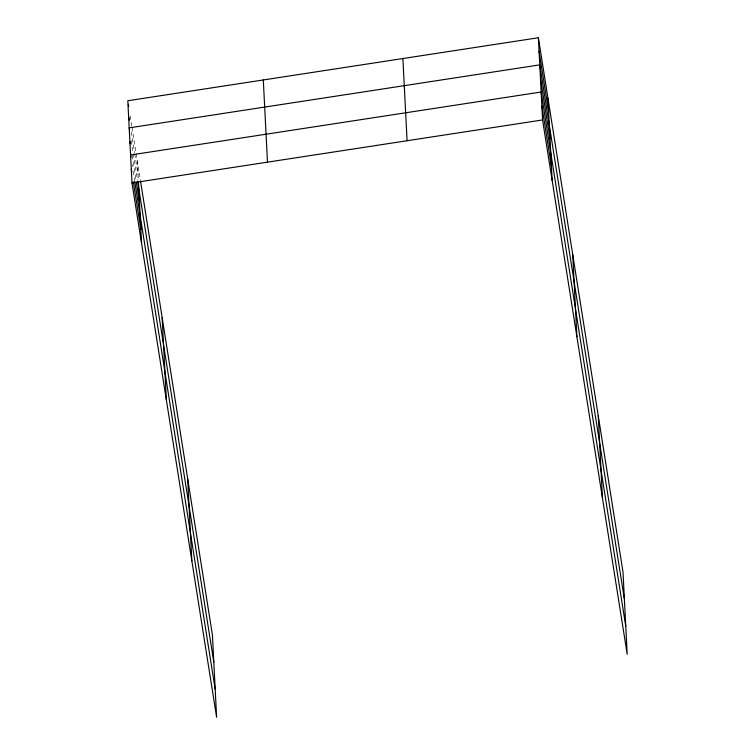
<?xml version="1.0" encoding="UTF-8"?>
<svg xmlns="http://www.w3.org/2000/svg" width="755" height="755" viewBox="0 0 755 755"><rect width="100%" height="100%" fill="white"/><g stroke="black" fill="none" stroke-linecap="round" stroke-linejoin="round"><path stroke-width="0.57" stroke-dasharray="3.77 2.83" d="M130.2 115.874L131.861 126.34M132.04 127.501L140.477 180.785M131.257 131.757L134.579 152.699M134.758 153.869L138.08 174.801M131.21 140.666L137.476 180.228M132.087 155.398L135.957 179.822M132.04 164.307L132.418 166.629M133.154 171.281L134.805 181.757M137.382 161.24L138.363 180.454"/><path stroke-width="1.13" d="M538.381 37.75L542.571 119.951L627.197 654.255L623.007 572.054L538.381 37.75L127.803 100.745L131.993 182.946L216.619 717.25L212.429 635.049L140.666 181.936M131.993 182.946L542.571 119.951M539.07 51.312L548.649 111.806M624.385 599.177L539.759 64.873L129.19 127.869L129.558 130.2M540.457 78.435L550.036 138.939M625.772 626.31L541.146 92.006L130.568 155.001L130.936 157.323M541.854 105.974L551.443 166.468M128.359 104.237L128.727 106.559M129.048 117.799L129.416 120.13M137.665 181.389L213.816 662.173M129.879 141.43L130.247 143.761M136.325 182.153L139.458 201.934M134.805 181.757L215.194 689.306M131.285 168.969L131.832 172.461M133.314 181.766L140.864 229.473M598.243 415.703L602.433 497.894M572.724 254.605L576.914 336.805M547.96 98.244L552.15 180.445M402.887 58.541L407.077 140.741M263.297 79.954L267.487 162.155M187.665 478.698L191.855 560.889M162.146 317.6L166.345 399.801M138.42 181.587L141.581 243.44"/></g></svg>
